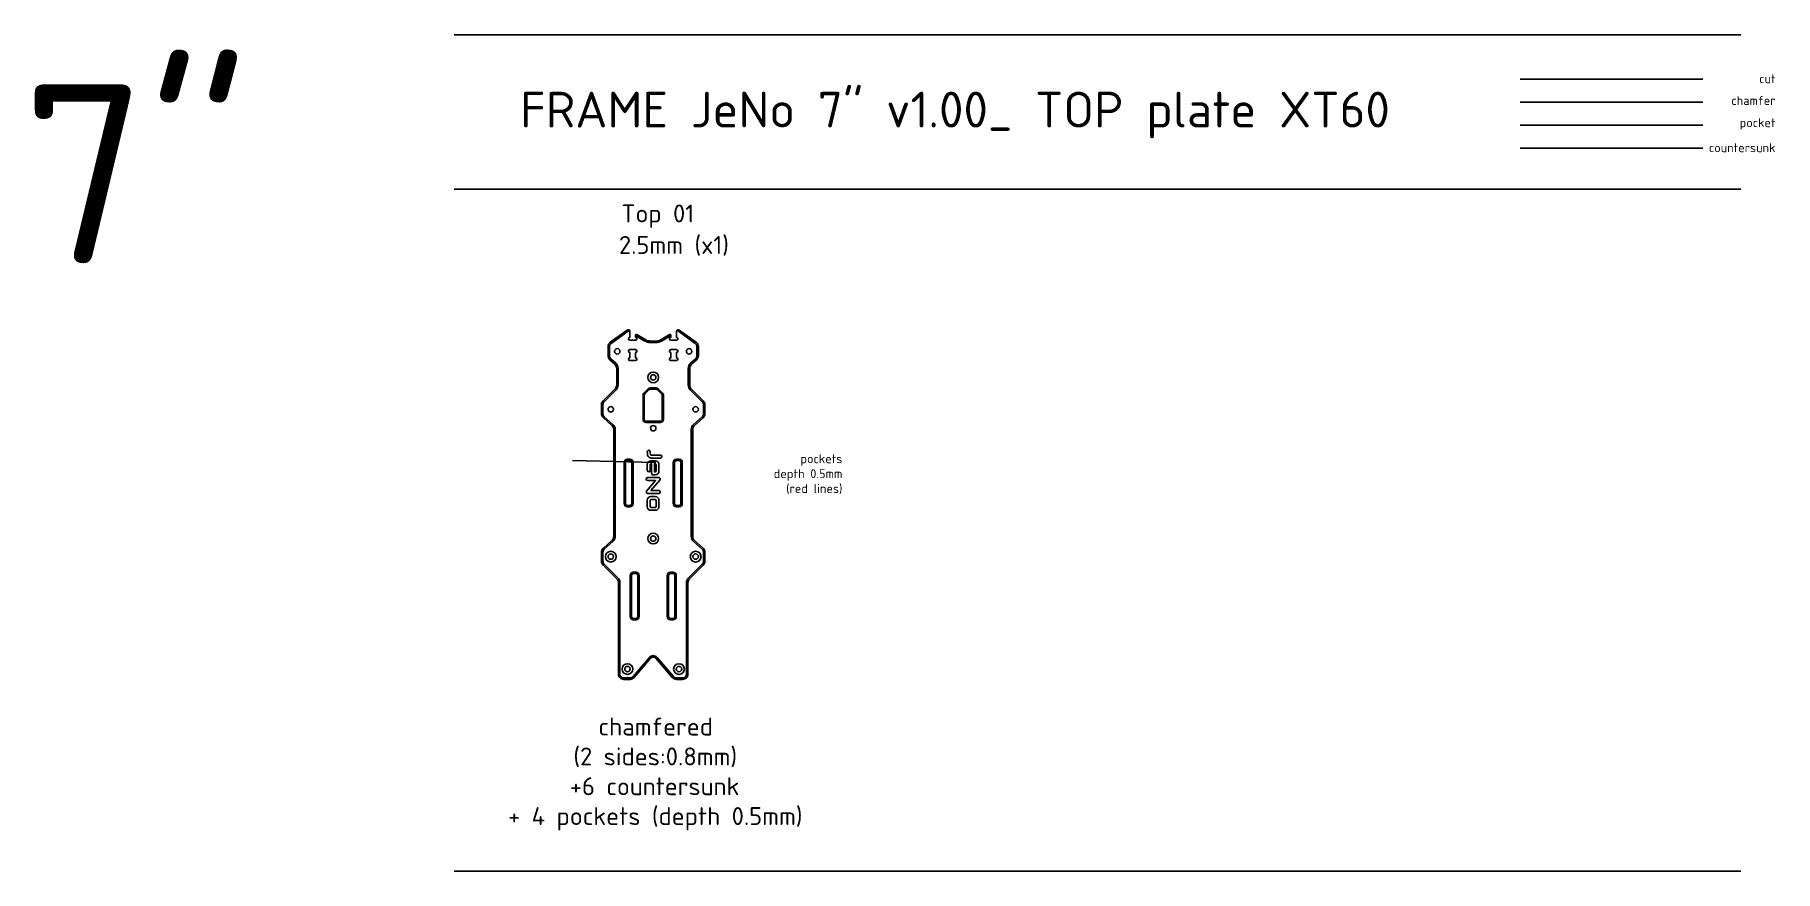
# Model space of a CAD drawing. Header units: millimetres. Extents: x -234 to 739, y -38 to 429.
import ezdxf

# ---------------------------------------------------------------- set-up
doc = ezdxf.new("R2010")
doc.units = ezdxf.units.MM
doc.linetypes.add('JIS_09_08', pattern=[10.75, 8, -0.55, 0.55, -0.55, 0.55, -0.55])
for name, color, linetype in [('Calque1', 150, 'Continuous'), ('Calque1_chamfered', 40, 'Continuous'), ('Calque1_countersunk', 90, 'Continuous'), ('Calque1_pocket', 10, 'Continuous')]:
    doc.layers.add(name, color=color, linetype=linetype)
doc.styles.get("Standard").update_dxf_attribs({"font": 'arial.ttf'})

msp = doc.modelspace()

# ---------------------------------------------------------------- linework, layer by layer
msp.add_line((112.75, 190.46), (66.24, 191.57))
at = {"layer": 'Calque1'}
for p, q in [((0, 429.49), (719.51, 429.49)), ((596.02, 404.74), (698.26, 404.74)), ((0, 343.2), (719.51, 343.2)), ((0, -37.97), (719.51, -37.97))]:
    msp.add_line(p, q, dxfattribs=at)
for points in [[(111.37, 81.7, 0.219685), (109.85, 81), (100.71, 70.27, -0.219685), (98.43, 69.22), (94.95, 69.22, -0.414214), (91.95, 72.22), (91.95, 123.3, 0.198912), (91.07, 125.42), (83.36, 133.13, -0.198912), (82.48, 135.25), (82.48, 140.34, -0.214457), (83.49, 142.58), (88.29, 146.84, 0.214457), (89.3, 149.09), (89.3, 208.92, 0.214457), (88.29, 211.16), (83.49, 215.42, -0.214457), (82.48, 217.67), (82.48, 222.75, -0.198912), (83.36, 224.87), (90.07, 231.58, 0.198912), (90.95, 233.71), (90.95, 243.1, 0.214457), (89.94, 245.34), (87.14, 247.83, -0.214457), (86.13, 250.07), (86.13, 255.2, -0.240015), (87.37, 257.63), (96.78, 264.47, -0.612884), (98.37, 263.66), (98.37, 260.45, 1), (98.37, 258.85), (101.49, 258.85, 1), (101.49, 260.45), (101.49, 261.52, -0.58149), (102.25, 261.95), (107.17, 259.02, 0.134807), (109.72, 258.32), (111.39, 258.32)], [(111.37, 81.7, -0.219685), (112.89, 81), (122.03, 70.27, 0.219685), (124.31, 69.22), (127.79, 69.22, 0.414214), (130.79, 72.22), (130.79, 123.3, -0.198912), (131.67, 125.42), (139.38, 133.13, 0.198912), (140.26, 135.25), (140.26, 140.34, 0.214457), (139.25, 142.58), (134.45, 146.84, -0.214457), (133.44, 149.09), (133.44, 208.92, -0.214457), (134.45, 211.16), (139.25, 215.42, 0.214457), (140.26, 217.67), (140.26, 222.75, 0.198912), (139.38, 224.87), (132.67, 231.58, -0.198912), (131.79, 233.71), (131.79, 243.1, -0.214457), (132.8, 245.34), (135.6, 247.83, 0.214457), (136.61, 250.07), (136.61, 255.2, 0.240015), (135.37, 257.63), (125.96, 264.47, 0.612884), (124.37, 263.66), (124.37, 260.45, -1), (124.37, 258.85), (121.25, 258.85, -1), (121.25, 260.45), (121.25, 261.52, 0.58149), (120.49, 261.95), (115.57, 259.02, -0.134807), (113.02, 258.32), (111.35, 258.32)]]:
    msp.add_lwpolyline(points, format="xyb", dxfattribs=at)
for points in [[(101.49, 251.93, 1), (101.49, 253.53), (98.37, 253.53, 1), (98.37, 251.93), (98.37, 249.03, 1), (98.37, 247.43), (101.49, 247.43, 1), (101.49, 249.03)], [(121.25, 251.93, -1), (121.25, 253.53), (124.37, 253.53, -1), (124.37, 251.93), (124.37, 249.03, -1), (124.37, 247.43), (121.25, 247.43, -1), (121.25, 249.03)], [(109.84, 231.49), (112.9, 231.49, -0.198912), (113.61, 231.2), (116.08, 228.74, -0.198912), (116.37, 228.03), (116.37, 214.49, -0.414214), (115.37, 213.49), (107.37, 213.49, -0.414214), (106.37, 214.49), (106.37, 228.03, -0.198912), (106.66, 228.74), (109.13, 231.2, -0.198912)], [(96.89, 191.5), (98.39, 191.5, -0.414214), (99.39, 190.5), (99.39, 167.5, -0.414214), (98.39, 166.5), (96.89, 166.5, -0.414214), (95.89, 167.5), (95.89, 190.5, -0.414214)], [(125.85, 191.5), (124.35, 191.5, 0.414214), (123.35, 190.5), (123.35, 167.5, 0.414214), (124.35, 166.5), (125.85, 166.5, 0.414214), (126.85, 167.5), (126.85, 190.5, 0.414214)], [(100.25, 128.33), (101.75, 128.33, -0.414214), (102.75, 127.33), (102.75, 104.33, -0.414214), (101.75, 103.33), (100.25, 103.33, -0.414214), (99.25, 104.33), (99.25, 127.33, -0.414214)], [(122.49, 128.33), (120.99, 128.33, 0.414214), (119.99, 127.33), (119.99, 104.33, 0.414214), (120.99, 103.33), (122.49, 103.33, 0.414214), (123.49, 104.33), (123.49, 127.33, 0.414214)]]:
    msp.add_lwpolyline(points, format="xyb", close=True, dxfattribs=at)
for centre in [(91.29, 252.58), (131.45, 252.58), (111.37, 238.01), (87.64, 220.18), (135.1, 220.18), (111.37, 209.61), (111.37, 147.93), (87.64, 137.83), (135.1, 137.83), (96.96, 75.01), (125.78, 75.01)]:
    msp.add_circle(centre, 1.5, dxfattribs=at)
at = {"layer": 'Calque1_chamfered'}
msp.add_line((596.02, 391.85), (698.26, 391.85), dxfattribs=at)
for points in [[(111.37, 82.5, 0.219685), (109.24, 81.51), (100.1, 70.79, -0.219685), (98.43, 70.02), (94.95, 70.02, -0.414214), (92.75, 72.22), (92.75, 123.3, 0.198912), (91.64, 125.99), (83.93, 133.7, -0.198912), (83.28, 135.25), (83.28, 140.34, -0.214457), (84.02, 141.98), (88.82, 146.24, 0.214457), (90.1, 149.09), (90.1, 208.92, 0.214457), (88.82, 211.76), (84.02, 216.02, -0.214457), (83.28, 217.67), (83.28, 222.75, -0.198912), (83.93, 224.31), (90.64, 231.02, 0.198912), (91.75, 233.71), (91.75, 243.1, 0.214457), (90.47, 245.94), (87.67, 248.43, -0.214457), (86.93, 250.07), (86.93, 255.2, -0.240015), (87.84, 256.98), (98.05, 264.4)], [(111.37, 82.5, -0.219685), (113.5, 81.51), (122.64, 70.79, 0.219685), (124.31, 70.02), (127.79, 70.02, 0.414214), (129.99, 72.22), (129.99, 123.3, -0.198912), (131.1, 125.99), (138.81, 133.7, 0.198912), (139.46, 135.25), (139.46, 140.34, 0.214457), (138.72, 141.98), (133.92, 146.24, -0.214457), (132.64, 149.09), (132.64, 208.92, -0.214457), (133.92, 211.76), (138.72, 216.02, 0.214457), (139.46, 217.67), (139.46, 222.75, 0.198912), (138.81, 224.31), (132.1, 231.02, -0.198912), (130.99, 233.71), (130.99, 243.1, -0.214457), (132.27, 245.94), (135.07, 248.43, 0.214457), (135.81, 250.07), (135.81, 255.2, 0.240015), (134.9, 256.98), (124.7, 264.4)], [(101.49, 261.47), (106.76, 258.34, 0.134807), (109.72, 257.52), (111.39, 257.52)], [(121.25, 261.47), (115.98, 258.34, -0.134807), (113.02, 257.52), (111.35, 257.52)]]:
    msp.add_lwpolyline(points, format="xyb", dxfattribs=at)
for points in [[(109.84, 232.19), (112.9, 232.19, -0.198912), (114.11, 231.7), (116.57, 229.23, -0.198912), (117.07, 228.03), (117.07, 214.49, -0.414214), (115.37, 212.79), (107.37, 212.79, -0.414214), (105.67, 214.49), (105.67, 228.03, -0.198912), (106.17, 229.23), (108.63, 231.7, -0.198912)], [(96.89, 192.3), (98.39, 192.3, -0.414214), (100.19, 190.5), (100.19, 167.5, -0.414214), (98.39, 165.7), (96.89, 165.7, -0.414214), (95.09, 167.5), (95.09, 190.5, -0.414214)], [(125.85, 192.3), (124.35, 192.3, 0.414214), (122.55, 190.5), (122.55, 167.5, 0.414214), (124.35, 165.7), (125.85, 165.7, 0.414214), (127.65, 167.5), (127.65, 190.5, 0.414214)], [(100.25, 129.13), (101.75, 129.13, -0.414214), (103.55, 127.33), (103.55, 104.33, -0.414214), (101.75, 102.53), (100.25, 102.53, -0.414214), (98.45, 104.33), (98.45, 127.33, -0.414214)], [(122.49, 129.13), (120.99, 129.13, 0.414214), (119.19, 127.33), (119.19, 104.33, 0.414214), (120.99, 102.53), (122.49, 102.53, 0.414214), (124.29, 104.33), (124.29, 127.33, 0.414214)]]:
    msp.add_lwpolyline(points, format="xyb", close=True, dxfattribs=at)
at = {"layer": 'Calque1_countersunk'}
msp.add_line((596.02, 366.07), (698.26, 366.07), dxfattribs=at)
for centre in [(111.37, 238.01), (111.37, 147.93), (87.64, 137.83), (135.1, 137.83), (96.96, 75.01), (125.78, 75.01)]:
    msp.add_circle(centre, 3, dxfattribs=at)
at = {"layer": 'Calque1_pocket'}
for p, q in [((596.02, 378.96), (698.26, 378.96)), ((108.06, 189.31), (108.06, 186)), ((108.09, 186), (108.06, 186)), ((109.7, 189.31), (109.7, 186)), ((112.55, 191.35), (110.11, 191.35)), ((112.96, 189.31), (112.96, 185.63)), ((114.6, 189.31), (114.6, 185.63)), ((108.27, 181.99), (114.47, 181.99)), ((115.09, 180.64), (110.05, 174.77)), ((108.04, 169.32), (108.04, 165.77)), ((109.67, 169.32), (109.67, 165.77)), ((110.05, 174.77), (114.47, 174.77)), ((112.55, 171.36), (110.08, 171.36)), ((112.55, 169.73), (110.08, 169.73)), ((112.96, 169.32), (112.96, 165.77)), ((114.6, 169.32), (114.6, 165.77)), ((112.55, 165.36), (110.08, 165.36)), ((112.55, 163.72), (110.08, 163.72))]:
    msp.add_line(p, q, dxfattribs=at)
for points in [[(115.37, 192.96), (110.05, 192.96, -0.245066), (108.57, 193.73, -0.113399), (108.21, 194.63, -0.037158), (108.06, 196.45, -0.049183)], [(115.37, 194.59), (110.05, 194.59, -0.245066), (109.91, 194.66, -0.113399), (109.83, 194.88, -0.037158), (109.69, 196.46)], [(110.11, 189.72), (110.45, 189.72), (110.45, 184.4, 0.414214), (111.26, 183.58), (112.55, 183.58)], [(108.27, 180.36), (112.69, 180.36), (107.65, 174.49, 0.640968), (108.27, 173.14), (114.47, 173.14)]]:
    msp.add_lwpolyline(points, format="xyb", dxfattribs=at)
msp.add_lwpolyline([(112.55, 189.72), (112.08, 189.72), (112.08, 185.22), (112.55, 185.22)], dxfattribs=at)
for centre, radius, start, end in [((108.88, 196.46), 0.817, 0.52993, 180.52993), ((110.11, 189.31), 2.04, 90, 180), ((108.89, 186), 0.804, 180, 0), ((110.11, 189.31), 0.409, 90, 180), ((112.55, 189.31), 2.04, 0, 90), ((112.55, 189.31), 0.409, 0, 90), ((112.55, 185.63), 2.04, 270, 0), ((112.55, 185.63), 0.409, 270, 0), ((115.37, 193.77), 0.817, 270, 90), ((108.27, 181.18), 0.817, 90, 270), ((114.47, 181.18), 0.817, 319.36567, 90), ((110.08, 169.32), 2.04, 90, 180), ((110.08, 165.77), 2.04, 180, 270), ((110.08, 169.32), 0.409, 90, 180), ((110.08, 165.77), 0.409, 180, 270), ((112.55, 169.32), 2.04, 0, 90), ((112.55, 169.32), 0.409, 0, 90), ((112.55, 165.77), 2.04, 270, 0), ((112.55, 165.77), 0.409, 270, 0), ((114.47, 173.95), 0.817, 270, 90)]:
    msp.add_arc(centre, radius, start, end, dxfattribs=at)

# ---------------------------------------------------------------- texts
at = {"linetype": 'JIS_09_08'}
for s, width, insert, char_height, attachment_point in [('{\\fISOCPEUR|b0|i0|c0|p34;7"}', 327.7561, (-241.54, 401.84), 100, 1), ('{\\fISOCPEUR|b0|i0|c0|p34;FRAME JeNo 7" v1.00_ TOP plate XT60}', 689.5068, (36.94, 397.7), 20, 1), ('{\\fISOCPEUR|b0|i0|c0|p34;Top 01}', 327.7561, (93.56, 334.65), 10, 1), ('{\\fISOCPEUR|b0|i0|c0|p34;2.5mm (x1)}', 327.7561, (92.2, 317.03), 10, 1), ('{\\fISOCPEUR|b0|i0|c0|p34;pockets \\Pdepth 0.5mm\\P(red lines) }', 327.7561, (217.14, 195.05), 5, 3), ('\\pi133.87807;{\\fISOCPEUR|b0|i0|c0|p34;chamfered\\P\\pi119.87807;(2 sides:0.8mm)\\P\\pi117.87807;+6 countersunk\\P\\pi83.37807;+ 4 pockets (depth 0.5mm)}', 327.7561, (-53.15, 47.84), 10, 1)]:
    msp.add_mtext_dynamic_manual_height_columns(s, width=width, gutter_width=12.5, heights=[0], dxfattribs=dict(at, insert=insert, char_height=char_height, attachment_point=attachment_point))
at = {"layer": 'Calque1', "insert": (738.86, 407.46), "char_height": 5, "attachment_point": 3}
msp.add_mtext_dynamic_manual_height_columns('{\\fISOCPEUR|b0|i0|c0|p34;cut}', width=327.7561, gutter_width=12.5, heights=[0], dxfattribs=at)
at = {"layer": 'Calque1_chamfered', "insert": (738.86, 395.26), "char_height": 5, "attachment_point": 3}
msp.add_mtext_dynamic_manual_height_columns('{\\fISOCPEUR|b0|i0|c0|p34;chamfer}', width=327.7561, gutter_width=12.5, heights=[0], dxfattribs=at)
at = {"layer": 'Calque1_countersunk', "insert": (738.86, 368.89), "char_height": 5, "attachment_point": 3}
msp.add_mtext_dynamic_manual_height_columns('{\\fISOCPEUR|b0|i0|c0|p34;countersunk}', width=327.7561, gutter_width=12.5, heights=[0], dxfattribs=at)
at = {"layer": 'Calque1_pocket', "insert": (738.86, 382.87), "char_height": 5, "attachment_point": 3}
msp.add_mtext_dynamic_manual_height_columns('{\\fISOCPEUR|b0|i0|c0|p34;pocket}', width=327.7561, gutter_width=12.5, heights=[0], dxfattribs=at)

doc.saveas('drawing.dxf')
